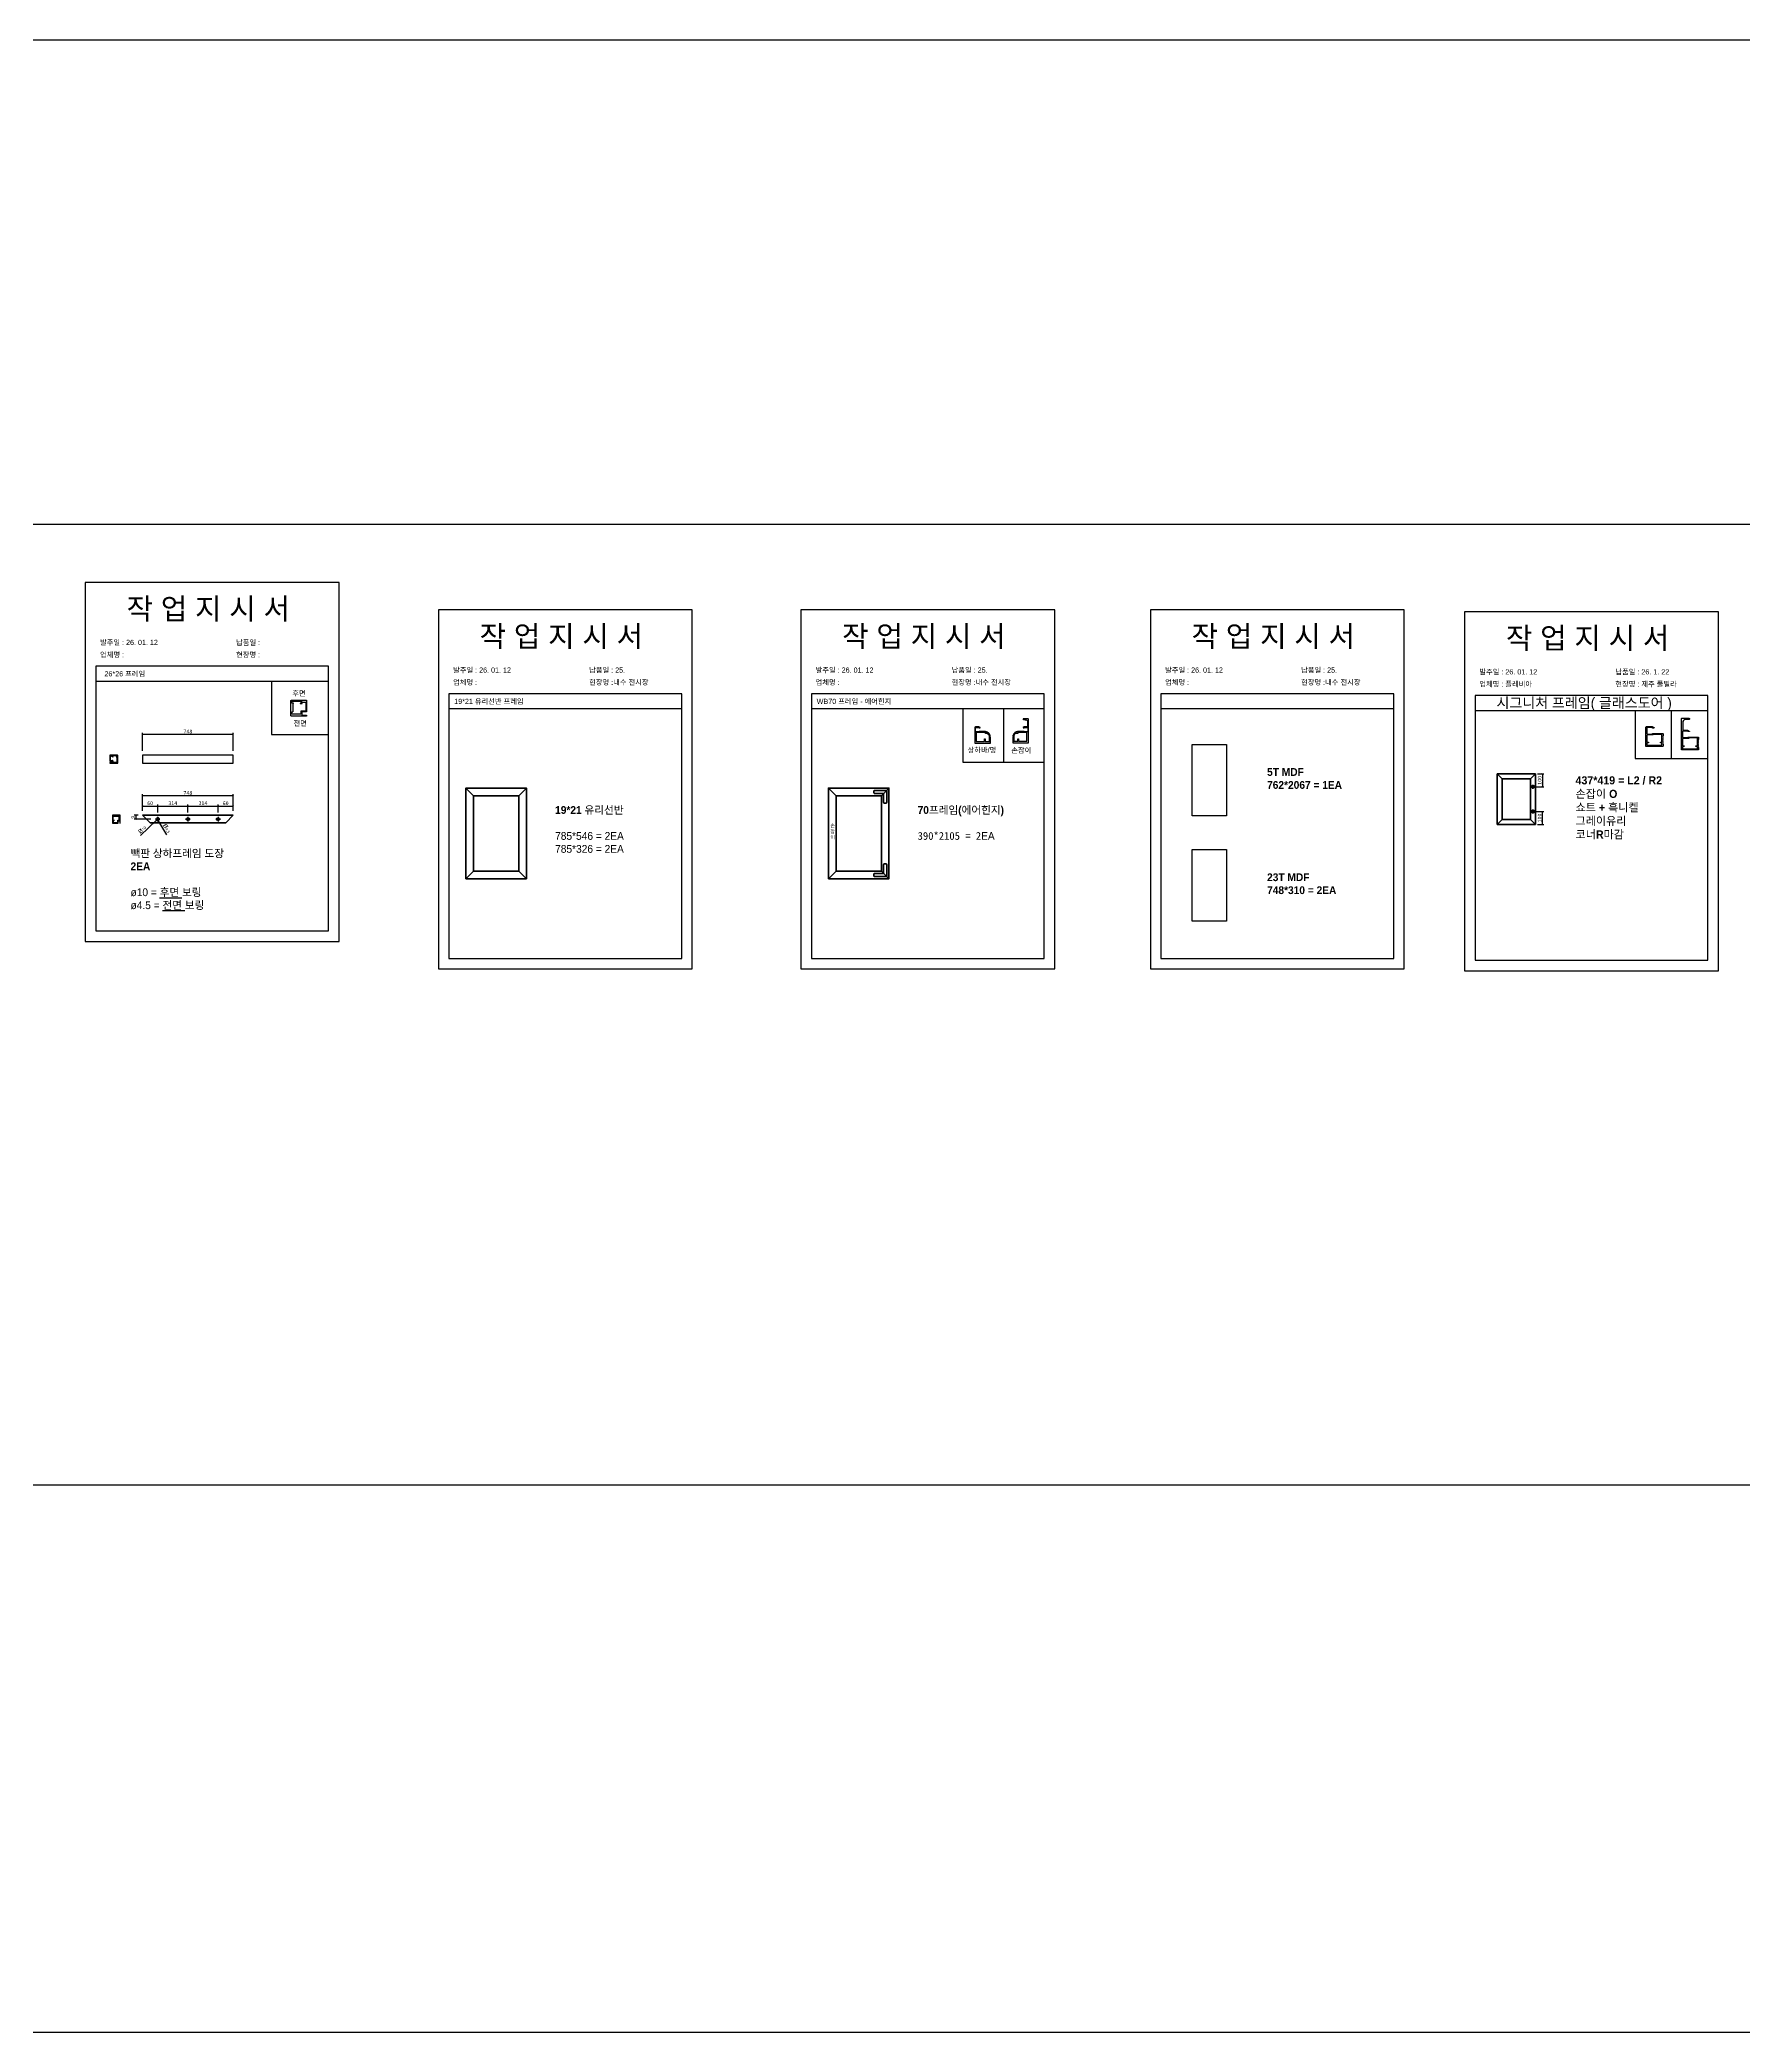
# Model space of a CAD drawing. Header units: millimetres. Extents: x -44117 to 256353, y -2095463 to 65325.
# Drawn here: x 127695 to 138966, y -627628 to -614443 of the extents above; entities that cross this region are included whole.
import ezdxf

# ---------------------------------------------------------------- set-up
doc = ezdxf.new("R2010")
doc.units = ezdxf.units.MM
doc.header["$LTSCALE"] = 10
doc.layers.add('Layer1', color=7, linetype='Continuous', lineweight=70)
doc.dimstyles.new('ISO-25', dxfattribs={"dimtxt": 2.5, "dimasz": 2.5, "dimexe": 1, "dimexo": 1, "dimtad": 1, "dimtxsty": 'Standard', "dimblk": 'ARCHTICK', "dimcen": 2.5, "dimadec": 0, "dimazin": 0, "dimtfac": 1, "dimtmove": 0, "dimatfit": 3, "dimfxl": 0, "dimarcsym": 0})

# ---------------------------------------------------------------- blocks, each defined once
blk = doc.blocks.new('_ArchTick')
at = {"color": 0, "linetype": 'ByBlock', "const_width": 0.15}
blk.add_lwpolyline([(-0.5, -0.5), (0.5, 0.5)], dxfattribs=at)
blk = doc.blocks.new('*D4413')
at = {"color": 0, "lineweight": -2}
for p, q in [((137606, -619301), (137648, -619301)), ((137638, -619301), (137638, -619386)), ((137590, -619386), (137648, -619386))]:
    blk.add_line(p, q, dxfattribs=at)
at = {"layer": 'Defpoints', "color": 0}
for p in [(137591, -619301), (137575, -619386), (137638, -619386)]:
    blk.add_point(p, dxfattribs=at)
at = {"color": 0, "lineweight": -2, "xscale": 10, "yscale": 10, "zscale": 10}
for p, rotation in [((137638, -619301), 90), ((137638, -619386), 270)]:
    blk.add_blockref('_ArchTick', p, dxfattribs=dict(at, rotation=rotation))
at = {"color": 0, "insert": (137619, -619344), "char_height": 25, "attachment_point": 5, "rotation": 90}
blk.add_mtext('100', dxfattribs=at)
blk = doc.blocks.new('*D4414')
at = {"color": 0, "lineweight": -2}
for p, q in [((137590, -619551), (137648, -619551)), ((137638, -619635), (137638, -619551)), ((137606, -619635), (137648, -619635))]:
    blk.add_line(p, q, dxfattribs=at)
at = {"layer": 'Defpoints', "color": 0}
for p in [(137575, -619551), (137638, -619551), (137591, -619635)]:
    blk.add_point(p, dxfattribs=at)
at = {"color": 0, "lineweight": -2, "xscale": 10, "yscale": 10, "zscale": 10}
for p, rotation in [((137638, -619551), 90), ((137638, -619635), 270)]:
    blk.add_blockref('_ArchTick', p, dxfattribs=dict(at, rotation=rotation))
at = {"color": 0, "insert": (137619, -619593), "char_height": 25, "attachment_point": 5, "rotation": 90}
blk.add_mtext('100', dxfattribs=at)
blk = doc.blocks.new('*D4425')
at = {"color": 0, "lineweight": -2}
for p, q in [((128375, -619545), (128375, -619504)), ((128375, -619514), (128475, -619514)), ((128475, -619556), (128475, -619504))]:
    blk.add_line(p, q, dxfattribs=at)
at = {"layer": 'Defpoints', "color": 0}
for p in [(128475, -619514), (128375, -619575), (128475, -619586)]:
    blk.add_point(p, dxfattribs=at)
at = {"color": 0, "lineweight": -2, "xscale": 10, "yscale": 10, "zscale": 10, "rotation": 180}
blk.add_blockref('_ArchTick', (128375, -619514), dxfattribs=at)
at = {"color": 0, "lineweight": -2, "xscale": 10, "yscale": 10, "zscale": 10}
blk.add_blockref('_ArchTick', (128475, -619514), dxfattribs=at)
at = {"color": 0, "insert": (128425, -619495), "char_height": 25, "attachment_point": 5}
blk.add_mtext('60', dxfattribs=at)
blk = doc.blocks.new('*D4426')
at = {"color": 0, "lineweight": -2}
for p, q in [((128375, -619545), (128375, -619435)), ((128375, -619445), (128975, -619445)), ((128975, -619545), (128975, -619435))]:
    blk.add_line(p, q, dxfattribs=at)
at = {"layer": 'Defpoints', "color": 0}
for p in [(128975, -619445), (128375, -619575), (128975, -619575)]:
    blk.add_point(p, dxfattribs=at)
at = {"color": 0, "lineweight": -2, "xscale": 10, "yscale": 10, "zscale": 10, "rotation": 180}
blk.add_blockref('_ArchTick', (128375, -619445), dxfattribs=at)
at = {"color": 0, "lineweight": -2, "xscale": 10, "yscale": 10, "zscale": 10}
blk.add_blockref('_ArchTick', (128975, -619445), dxfattribs=at)
at = {"color": 0, "insert": (128675, -619427), "char_height": 25, "attachment_point": 5}
blk.add_mtext('748', dxfattribs=at)
blk = doc.blocks.new('*D4427')
at = {"color": 0, "lineweight": -2}
for p, q in [((128362, -619708), (128468, -619608)), ((128482, -619594), (128468, -619608)), ((128482, -619594), (128482, -619594))]:
    blk.add_line(p, q, dxfattribs=at)
at = {"layer": 'Defpoints', "color": 0}
for p in [(128468, -619608), (128482, -619594)]:
    blk.add_point(p, dxfattribs=at)
at = {"color": 0, "lineweight": -2, "xscale": 10, "yscale": 10, "zscale": 10}
for p, rotation in [((128468, -619608), 43.48065296221931), ((128482, -619594), 223.4806529622193)]:
    blk.add_blockref('_ArchTick', p, dxfattribs=dict(at, rotation=rotation))
at = {"color": 0, "insert": (128369, -619666), "char_height": 25, "attachment_point": 5, "rotation": 43.4807}
blk.add_mtext('{\\fGulim|b0|i0|c129|p50;\\H1.4583x;ø\\fMalgun Gothic|b0|i0|c129|p50;\\H0.51429x;10}', dxfattribs=at)
blk = doc.blocks.new('*D4428')
at = {"color": 0, "lineweight": -2}
for p, q in [((128472, -619596), (128472, -619596)), ((128472, -619596), (128477, -619605)), ((128535, -619704), (128477, -619605))]:
    blk.add_line(p, q, dxfattribs=at)
at = {"layer": 'Defpoints', "color": 0}
for p in [(128472, -619596), (128477, -619605)]:
    blk.add_point(p, dxfattribs=at)
at = {"color": 0, "lineweight": -2, "xscale": 10, "yscale": 10, "zscale": 10}
for p, rotation in [((128472, -619596), 300.3861059708084), ((128477, -619605), 120.3861059708084)]:
    blk.add_blockref('_ArchTick', p, dxfattribs=dict(at, rotation=rotation))
at = {"color": 0, "insert": (128539, -619659), "char_height": 25, "attachment_point": 5, "rotation": 300.3861}
blk.add_mtext('{\\fGulim|b0|i0|c129|p50;\\H1.4583x;ø\\fMalgun Gothic|b0|i0|c129|p50;\\H0.51429x;4.5}', dxfattribs=at)
blk = doc.blocks.new('*D4432')
at = {"color": 0, "lineweight": -2}
for p, q in [((128475, -619556), (128475, -619504)), ((128475, -619514), (128675, -619514)), ((128675, -619556), (128675, -619504))]:
    blk.add_line(p, q, dxfattribs=at)
at = {"layer": 'Defpoints', "color": 0}
for p in [(128675, -619514), (128475, -619586), (128675, -619586)]:
    blk.add_point(p, dxfattribs=at)
at = {"color": 0, "lineweight": -2, "xscale": 10, "yscale": 10, "zscale": 10, "rotation": 180}
blk.add_blockref('_ArchTick', (128475, -619514), dxfattribs=at)
at = {"color": 0, "lineweight": -2, "xscale": 10, "yscale": 10, "zscale": 10}
blk.add_blockref('_ArchTick', (128675, -619514), dxfattribs=at)
at = {"color": 0, "insert": (128575, -619495), "char_height": 25, "attachment_point": 5}
blk.add_mtext('314', dxfattribs=at)
blk = doc.blocks.new('*D4433')
at = {"color": 0, "lineweight": -2}
for p, q in [((128675, -619556), (128675, -619504)), ((128675, -619514), (128875, -619514)), ((128875, -619556), (128875, -619504))]:
    blk.add_line(p, q, dxfattribs=at)
at = {"layer": 'Defpoints', "color": 0}
for p in [(128875, -619514), (128675, -619586), (128875, -619586)]:
    blk.add_point(p, dxfattribs=at)
at = {"color": 0, "lineweight": -2, "xscale": 10, "yscale": 10, "zscale": 10, "rotation": 180}
blk.add_blockref('_ArchTick', (128675, -619514), dxfattribs=at)
at = {"color": 0, "lineweight": -2, "xscale": 10, "yscale": 10, "zscale": 10}
blk.add_blockref('_ArchTick', (128875, -619514), dxfattribs=at)
at = {"color": 0, "insert": (128775, -619495), "char_height": 25, "attachment_point": 5}
blk.add_mtext('314', dxfattribs=at)
blk = doc.blocks.new('*D4434')
at = {"color": 0, "lineweight": -2}
for p, q in [((128875, -619556), (128875, -619504)), ((128875, -619514), (128975, -619514)), ((128975, -619545), (128975, -619504))]:
    blk.add_line(p, q, dxfattribs=at)
at = {"layer": 'Defpoints', "color": 0}
for p in [(128975, -619514), (128875, -619586), (128975, -619575)]:
    blk.add_point(p, dxfattribs=at)
at = {"color": 0, "lineweight": -2, "xscale": 10, "yscale": 10, "zscale": 10, "rotation": 180}
blk.add_blockref('_ArchTick', (128875, -619514), dxfattribs=at)
at = {"color": 0, "lineweight": -2, "xscale": 10, "yscale": 10, "zscale": 10}
blk.add_blockref('_ArchTick', (128975, -619514), dxfattribs=at)
at = {"color": 0, "insert": (128925, -619495), "char_height": 25, "attachment_point": 5}
blk.add_mtext('60', dxfattribs=at)
blk = doc.blocks.new('*D4440')
at = {"color": 0, "lineweight": -2}
for p, q in [((128345, -619575), (128320, -619575)), ((128430, -619601), (128320, -619601)), ((128330, -619575), (128330, -619601))]:
    blk.add_line(p, q, dxfattribs=at)
at = {"layer": 'Defpoints', "color": 0}
for p in [(128330, -619601), (128375, -619575), (128460, -619601)]:
    blk.add_point(p, dxfattribs=at)
at = {"color": 0, "lineweight": -2, "xscale": 10, "yscale": 10, "zscale": 10}
for p, rotation in [((128330, -619575), 90), ((128330, -619601), 270)]:
    blk.add_blockref('_ArchTick', p, dxfattribs=dict(at, rotation=rotation))
at = {"color": 0, "insert": (128312, -619588), "char_height": 25, "attachment_point": 5, "rotation": 90}
blk.add_mtext('9', dxfattribs=at)
blk = doc.blocks.new('*D4441')
at = {"color": 0, "lineweight": -2}
for p, q in [((128375, -619148), (128375, -619029)), ((128975, -619148), (128975, -619029)), ((128375, -619039), (128975, -619039))]:
    blk.add_line(p, q, dxfattribs=at)
at = {"layer": 'Defpoints', "color": 0}
for p in [(128975, -619039), (128375, -619178), (128975, -619178)]:
    blk.add_point(p, dxfattribs=at)
at = {"color": 0, "lineweight": -2, "xscale": 10, "yscale": 10, "zscale": 10, "rotation": 180}
blk.add_blockref('_ArchTick', (128375, -619039), dxfattribs=at)
at = {"color": 0, "lineweight": -2, "xscale": 10, "yscale": 10, "zscale": 10}
blk.add_blockref('_ArchTick', (128975, -619039), dxfattribs=at)
at = {"color": 0, "insert": (128675, -619021), "char_height": 25, "attachment_point": 5}
blk.add_mtext('748', dxfattribs=at)

msp = doc.modelspace()

# ---------------------------------------------------------------- linework, layer by layer
at = {"color": 1}
for p, q in [((104015.69829, -614443.14725), (196284.84516, -614443.14725)), ((104015.69829, -614443.14725), (196284.84516, -614443.14725)), ((104015.69829, -617649.41089), (196284.84516, -617649.41089)), ((104015.69829, -617649.41089), (196284.84516, -617649.41089)), ((104015.69829, -624005.40609), (196284.84516, -624005.40609)), ((104015.69829, -624005.40609), (196284.84516, -624005.40609)), ((104015.69829, -627628.21161), (196284.84516, -627628.21161)), ((104015.69829, -627628.21161), (196284.84516, -627628.21161))]:
    msp.add_line(p, q, dxfattribs=at)
for p, q in [((129606.21332, -618588.97411), (128066.21332, -618588.97411)), ((129606.21332, -618688.97411), (128066.21332, -618688.97411)), ((131942.41043, -618771.13504), (130402.41043, -618771.13504)), ((134341.00979, -618771.13504), (132801.00979, -618771.13504)), ((136653.31595, -618771.13504), (135113.31595, -618771.13504)), ((129362.65773, -618832.05748), (129362.65773, -618820.05748)), ((129362.65773, -618820.05748), (129426.65773, -618820.05748)), ((129373.45773, -618832.05748), (129362.65773, -618832.05748)), ((129362.65773, -618906.05748), (129362.65773, -618890.05748)), ((129362.65773, -618890.05748), (129368.65773, -618890.05748)), ((129422.65773, -618906.05748), (129362.65773, -618906.05748)), ((129368.65773, -618836.05748), (129373.45773, -618836.05748)), ((129368.65773, -618836.05748), (129368.65773, -618890.05748)), ((129374.65773, -618834.85748), (129374.65773, -618833.25748)), ((129418.65773, -618833.25748), (129418.65773, -618834.85748)), ((129426.65773, -618832.05748), (129419.85773, -618832.05748)), ((129419.85773, -618836.05748), (129429.45773, -618836.05748)), ((129422.65773, -618886.45748), (129422.65773, -618891.25748)), ((129422.65773, -618891.25748), (129422.65773, -618906.05748)), ((129422.65773, -618891.25748), (129422.65773, -618891.25748)), ((129428.65773, -618885.25748), (129423.85773, -618885.25748)), ((129426.65773, -618820.05748), (129426.65773, -618832.05748)), ((129454.65773, -618885.25748), (129428.65773, -618885.25748)), ((129430.65773, -618834.85748), (129430.65773, -618826.05748)), ((129430.65773, -618826.05748), (129454.65773, -618826.05748)), ((129454.65773, -618826.05748), (129454.65773, -618885.25748)), ((131942.41043, -618871.13504), (130402.41043, -618871.13504)), ((134341.00979, -618871.13504), (132801.00979, -618871.13504)), ((134071.73001, -618871.13504), (134071.73001, -619224.15361)), ((136653.31595, -618871.13504), (135113.31595, -618871.13504)), ((138732.85006, -618782.77375), (137192.85006, -618782.77375)), ((138732.85006, -618882.77375), (137192.85006, -618882.77375)), ((138491.51457, -619198.10131), (138491.51457, -618882.77375)), ((128173.4505, -619183.72748), (128161.4505, -619183.72748)), ((128161.4505, -619183.72748), (128161.4505, -619213.32748)), ((128161.4505, -619213.32748), (128174.4505, -619213.32748)), ((128173.4505, -619188.12748), (128173.4505, -619183.72748)), ((128178.8505, -619188.72748), (128174.0505, -619188.72748)), ((128174.4505, -619213.32748), (128176.8505, -619213.32748)), ((128207.4505, -619180.72748), (128175.4505, -619180.72748)), ((128175.4505, -619180.72748), (128175.4505, -619186.72748)), ((128175.4505, -619186.72748), (128178.8505, -619186.72748)), ((128177.4505, -619213.92748), (128177.4505, -619216.32748)), ((128177.4505, -619216.32748), (128177.4505, -619223.72748)), ((128177.4505, -619216.32748), (128177.4505, -619216.32748)), ((128177.4505, -619223.72748), (128207.4505, -619223.72748)), ((128179.4505, -619187.32748), (128179.4505, -619188.12748)), ((128201.4505, -619188.12748), (128201.4505, -619187.32748)), ((128202.0505, -619186.72748), (128207.4505, -619186.72748)), ((128204.4505, -619188.72748), (128202.0505, -619188.72748)), ((128204.4505, -619188.72748), (128204.4505, -619215.72748)), ((128207.4505, -619215.72748), (128204.4505, -619215.72748)), ((128207.4505, -619186.72748), (128207.4505, -619180.72748)), ((128207.4505, -619223.72748), (128207.4505, -619215.72748)), ((128974.94891, -619177.72748), (128374.94891, -619177.72748)), ((128374.94891, -619177.72748), (128374.94891, -619229.72748)), ((128374.94891, -619229.72748), (128974.94891, -619229.72748)), ((128974.94891, -619229.72748), (128974.94891, -619177.72748)), ((128184.0534, -619577.6459), (128178.0534, -619577.6459)), ((128178.0534, -619577.6459), (128178.0534, -619609.6459)), ((128178.0534, -619609.6459), (128184.0534, -619609.6459)), ((128185.4534, -619611.6459), (128181.0534, -619611.6459)), ((128181.0534, -619611.6459), (128181.0534, -619623.6459)), ((128181.0534, -619623.6459), (128210.6534, -619623.6459)), ((128184.0534, -619583.0459), (128184.0534, -619577.6459)), ((128184.0534, -619609.6459), (128184.0534, -619606.2459)), ((128185.4534, -619583.6459), (128184.6534, -619583.6459)), ((128184.6534, -619605.6459), (128185.4534, -619605.6459)), ((128186.0534, -619580.6459), (128186.0534, -619583.0459)), ((128186.0534, -619580.6459), (128213.0534, -619580.6459)), ((128186.0534, -619606.2459), (128186.0534, -619611.0459)), ((128210.6534, -619610.6459), (128210.6534, -619608.2459)), ((128210.6534, -619623.6459), (128210.6534, -619610.6459)), ((128211.2534, -619607.6459), (128213.6534, -619607.6459)), ((128221.0534, -619577.6459), (128213.0534, -619577.6459)), ((128213.0534, -619577.6459), (128213.0534, -619580.6459)), ((128213.6534, -619607.6459), (128221.0534, -619607.6459)), ((128213.6534, -619607.6459), (128213.6534, -619607.6459)), ((128221.0534, -619607.6459), (128221.0534, -619577.6459))]:
    msp.add_line(p, q)
at = {"lineweight": 30}
for p, q in [((128474.94891, -619585.6459), (128474.94891, -619615.6459)), ((128674.94891, -619585.6459), (128674.94891, -619615.6459)), ((128874.94891, -619585.6459), (128874.94891, -619615.6459))]:
    msp.add_line(p, q, dxfattribs=at)
for points in [[(127996.21332, -620409.80439), (129676.21332, -620409.80439), (129676.21332, -618033.80439), (127996.21332, -618033.80439)], [(130332.41043, -620591.96532), (132012.41043, -620591.96532), (132012.41043, -618215.96532), (130332.41043, -618215.96532)], [(132731.00979, -620591.96532), (134411.00979, -620591.96532), (134411.00979, -618215.96532), (132731.00979, -618215.96532)], [(135043.31595, -620591.96532), (136723.31595, -620591.96532), (136723.31595, -618215.96532), (135043.31595, -618215.96532)], [(137122.85006, -620603.60402), (138802.85006, -620603.60402), (138802.85006, -618227.60402), (137122.85006, -618227.60402)], [(129606.21332, -618688.97411), (129229.26456, -618688.97411), (129229.26456, -619040.58107), (129606.21332, -619040.58107)], [(134341.00979, -618871.13504), (133802.45023, -618871.13504), (133802.45023, -619224.15361), (134341.00979, -619224.15361)], [(138732.85006, -618882.77375), (138250.17909, -618882.77375), (138250.17909, -619198.10131), (138732.85006, -619198.10131)], [(135319.1733, -619105.80524), (135546.59034, -619105.80524), (135546.59034, -619578.83268), (135319.1733, -619578.83268)], [(135319.1733, -619802.23075), (135546.59034, -619802.23075), (135546.59034, -620275.2582), (135319.1733, -620275.2582)]]:
    msp.add_lwpolyline(points, close=True)
for points in [[(128066.21332, -618588.97411), (128066.21332, -620339.80439), (129606.21332, -620339.80439), (129606.21332, -618588.97411)], [(130402.41043, -618771.13504), (130402.41043, -620521.96532), (131942.41043, -620521.96532), (131942.41043, -618771.13504)], [(132801.00979, -618771.13504), (132801.00979, -620521.96532), (134341.00979, -620521.96532), (134341.00979, -618771.13504)], [(135113.31595, -618771.13504), (135113.31595, -620521.96532), (136653.31595, -620521.96532), (136653.31595, -618771.13504)], [(137192.85006, -618782.77375), (137192.85006, -620533.60402), (138732.85006, -620533.60402), (138732.85006, -618782.77375)]]:
    msp.add_lwpolyline(points)
for points in [[(129459.45773, -618912.05696, -0.4142135624), (129460.65773, -618913.25696), (129460.65773, -618916.85748, -0.4142135624), (129459.45773, -618918.05748), (129358.65773, -618918.05748, -0.4142135624), (129356.65773, -618916.05748), (129356.65773, -618816.05748, -0.4142135624), (129358.65773, -618814.05748), (129458.65773, -618814.05748, -0.4142135624), (129460.65773, -618816.05748), (129460.65773, -618889.25748, -0.4142135624), (129458.65773, -618891.25748), (129428.65773, -618891.25748), (129428.65773, -618912.05748), (129459.45773, -618912.05748)], [(128159.0505, -619226.72722, 0.4142135624), (128158.4505, -619227.32722), (128158.4505, -619229.12748, 0.4142135624), (128159.0505, -619229.72748), (128209.4505, -619229.72748, 0.4142135624), (128210.4505, -619228.72748), (128210.4505, -619178.72748, 0.4142135624), (128209.4505, -619177.72748), (128159.4505, -619177.72748, 0.4142135624), (128158.4505, -619178.72748), (128158.4505, -619215.32748, 0.4142135624), (128159.4505, -619216.32748), (128174.4505, -619216.32748), (128174.4505, -619226.72748), (128159.0505, -619226.72748)], [(128224.05314, -619626.0459, 0.4142135624), (128224.65314, -619626.6459), (128226.4534, -619626.6459, 0.4142135624), (128227.0534, -619626.0459), (128227.0534, -619575.6459, 0.4142135624), (128226.0534, -619574.6459), (128176.0534, -619574.6459, 0.4142135624), (128175.0534, -619575.6459), (128175.0534, -619625.6459, 0.4142135624), (128176.0534, -619626.6459), (128212.6534, -619626.6459, 0.4142135624), (128213.6534, -619625.6459), (128213.6534, -619610.6459), (128224.0534, -619610.6459), (128224.0534, -619626.0459)]]:
    msp.add_lwpolyline(points, format="xyb")
for points in [[(133883.37074, -619097.70034), (133983.36061, -619097.70034, 0.4142135624), (133985.36061, -619095.70034), (133985.36061, -619058.90684, 0.4142135624), (133984.16061, -619057.70684), (133984.14038, -619057.70684, -0.4043730092), (133982.94106, -619056.54729, 0.022416536), (133982.69917, -619053.47382, -0.4043730092), (133983.70233, -619052.14094, 0.424123069), (133984.69284, -619050.72814, 0.022416536), (133983.92292, -619047.52121, 0.424123069), (133982.39898, -619046.71208, -0.4043730092), (133980.90004, -619045.9799, 0.022416536), (133979.72024, -619043.13161, -0.4043730092), (133980.26242, -619041.55396, 0.424123069), (133980.76786, -619039.90423, 0.022416536), (133979.04463, -619037.09218, 0.424123069), (133977.34525, -619036.79357, -0.4043730092), (133975.69341, -619036.56042, 0.022416536), (133973.69118, -619034.21611, -0.4043730092), (133973.7193, -619032.54814, 0.4241230691), (133973.69022, -619030.82297, 0.022416536), (133971.18236, -619028.68105, 0.424123069), (133969.47387, -619028.9222, -0.4043730092), (133967.83083, -619029.2109, 0.022416536), (133965.20217, -619027.60006, -0.4043730092), (133964.71349, -619026.00503, 0.424123069), (133964.15272, -619024.37328, 0.022416536), (133961.10571, -619023.11117, 0.4241230691), (133959.55536, -619023.86847, -0.4043730092), (133958.08195, -619024.65076, 0.022416536), (133955.08417, -619023.93106, -0.4043730092), (133954.12651, -619022.56511, 0.424123069), (133953.08895, -619021.18651, 0.0308511276), (133948.56061, -619020.90684), (133911.37074, -619020.90684, 0.4142135624), (133910.17074, -619022.10684), (133910.17074, -619022.50684, -0.4142135624), (133909.37074, -619023.30684), (133887.37074, -619023.30684, -0.4142135624), (133886.17074, -619022.10684), (133886.17074, -618995.70684, -0.4142135624), (133887.37074, -618994.50684), (133909.37074, -618994.50684, -0.4142135624), (133910.17074, -618995.30684), (133910.17074, -618995.70684, 0.4142135624), (133911.37074, -618996.90684), (133916.17074, -618996.90684, 0.855700792), (133916.53728, -618994.56419), (133909.17312, -618990.50684), (133885.37074, -618990.50684, 0.4142135624), (133881.37074, -618994.50684), (133881.37074, -619095.70034, 0.4142135623), (133883.37074, -619097.70034)], [(133952.17074, -619034.50684), (133952.17074, -619027.30684), (133891.37074, -619027.30684), (133891.37074, -619085.70684), (133946.17074, -619085.70684), (133946.17074, -619070.50684, -0.4142135624), (133946.97074, -619069.70684), (133950.57074, -619069.70684, -0.4142135624), (133951.37074, -619070.50684), (133951.37074, -619085.70684), (133978.96061, -619085.70684), (133978.96061, -619057.70684, 0.2205202393), (133968.20546, -619034.50684), (133952.17074, -619034.50684)]]:
    msp.add_lwpolyline(points, format="xyb", close=True)
at = {"color": 7}
for points in [[(134209.62292, -618941.95679, 0.2301863539), (134211.72151, -618941.95679, -0.2466321039), (134213.58131, -618941.93494, 0.118515719), (134214.67222, -618942.1972), (134216.70005, -618942.1972, -0.4173893777), (134230.77081, -618956.11639), (134230.77081, -618989.4037), (134208.96843, -618989.4037), (134201.60426, -618993.46105, 0.855700792), (134201.97081, -618995.8037), (134206.77081, -618995.8037, 0.4142135624), (134207.97081, -618994.6037), (134207.97081, -618994.2037, -0.4142135624), (134208.77081, -618993.4037), (134230.77081, -618993.4037, -0.4142135624), (134231.97081, -618994.6037), (134231.97081, -619021.0037, -0.4142135624), (134230.77081, -619022.2037), (134208.77081, -619022.2037, -0.4142135624), (134207.97081, -619021.4037), (134207.97081, -619021.0037, 0.4142135624), (134206.77081, -619019.8037), (134169.58094, -619019.8037, 0.0308511276), (134165.0526, -619020.08338, 0.4241230691), (134164.01504, -619021.46198, -0.4043730092), (134163.05738, -619022.82792, 0.022416536), (134160.05959, -619023.54763, -0.4043730092), (134158.58619, -619022.76533, 0.424123069), (134157.03584, -619022.00803, 0.022416536), (134153.98883, -619023.27014, 0.4241230691), (134153.42806, -619024.90189, -0.4043730092), (134152.93937, -619026.49692, 0.022416536), (134150.31071, -619028.10776, -0.4043730092), (134148.66767, -619027.81906, 0.424123069), (134146.95919, -619027.57791, 0.022416536), (134144.45133, -619029.71983, 0.4241230691), (134144.42224, -619031.445, -0.4043730092), (134144.45036, -619033.11298, 0.022416536), (134142.44814, -619035.45728, -0.4043730092), (134140.7963, -619035.69044, 0.424123069), (134139.09691, -619035.98904, 0.022416536), (134137.37368, -619038.8011, 0.4241230691), (134137.87913, -619040.45082, -0.4043730092), (134138.42131, -619042.02847, 0.022416536), (134137.24151, -619044.87676, -0.4043730092), (134135.74257, -619045.60895, 0.4241230691), (134134.21863, -619046.41808, 0.022416536), (134133.44871, -619049.62501, 0.424123069), (134134.43922, -619051.0378, -0.4043730092), (134135.44237, -619052.37069, 0.022416536), (134135.20049, -619055.44415, -0.4043730092), (134134.00117, -619056.6037), (134133.98094, -619056.6037, 0.4142135624), (134132.78094, -619057.8037), (134132.78094, -619094.5972, 0.4142135624), (134134.78094, -619096.5972), (134234.77081, -619096.5972, 0.4142135624), (134236.77081, -619094.5972), (134236.77081, -618939.3972, 0.4142135624), (134234.77081, -618937.3972), (134202.77081, -618937.3972, 0.4142135624), (134200.77081, -618939.3972), (134200.77081, -618940.1972, 0.4142135624), (134202.77081, -618942.1972, 0.1244779229), (134203.72151, -618941.95679, -0.2466321039), (134205.58131, -618941.93494, 0.2404082058), (134207.76312, -618941.93494, -0.2466321039), (134209.62292, -618941.95679)], [(134165.97081, -619026.2037), (134165.97081, -619033.4037), (134149.93609, -619033.4037, 0.2205202393), (134139.18094, -619056.6037), (134139.18094, -619084.6037), (134166.77081, -619084.6037), (134166.77081, -619069.4037, -0.4142135624), (134167.57081, -619068.6037), (134171.17081, -619068.6037, -0.4142135624), (134171.97081, -619069.4037), (134171.97081, -619084.6037), (134226.77081, -619084.6037), (134226.77081, -619026.2037), (134165.97081, -619026.2037)], [(134165.97081, -619026.2037), (134165.97081, -619033.4037), (134149.93609, -619033.4037, 0.2205202393), (134139.18094, -619056.6037), (134139.18094, -619084.6037), (134166.77081, -619084.6037), (134166.77081, -619069.4037, -0.4142135624), (134167.57081, -619068.6037), (134171.17081, -619068.6037, -0.4142135624), (134171.97081, -619069.4037), (134171.97081, -619084.6037), (134226.77081, -619084.6037), (134226.77081, -619026.2037), (134165.97081, -619026.2037)]]:
    msp.add_lwpolyline(points, format="xyb", close=True, dxfattribs=at)
at = {"color": 7, "elevation": 0}
for points in [[(138436.19254, -619036.59276), (138436.19254, -619049.49276), (138434.39254, -619051.29276), (138436.19254, -619053.09276), (138434.39254, -619054.89276), (138436.19254, -619056.69276), (138434.39254, -619058.49276), (138436.19254, -619060.29276), (138434.39254, -619062.09276), (138436.19254, -619063.89276), (138434.39254, -619065.69276), (138436.19254, -619067.49276), (138434.39254, -619069.29276), (138436.19254, -619071.09276), (138434.39254, -619072.89276), (138436.19254, -619074.69276), (138434.39254, -619076.49276), (138436.19254, -619078.29276), (138434.39254, -619080.09276), (138436.19254, -619081.89276), (138434.39254, -619083.69276), (138436.19254, -619085.49276), (138434.39254, -619087.29276), (138436.19254, -619089.09276), (138434.39254, -619090.89276), (138436.19254, -619092.69276), (138434.39254, -619094.49276), (138436.19254, -619096.29276), (138434.39254, -619098.09276), (138436.19254, -619099.89276), (138434.39254, -619101.69276), (138436.19254, -619103.49276), (138436.19254, -619116.39276, -0.4142135624), (138433.19254, -619119.39276), (138433.19254, -619119.39276), (138323.99254, -619119.39276, -0.4142135624), (138322.19254, -619117.59276), (138322.19254, -618993.99276, -0.4142135624), (138328.19254, -618987.99276), (138363.89611, -618987.99276), (138374.94236, -618994.07878, -0.855700792), (138374.39254, -618997.59276), (138367.19254, -618997.59276, -0.4142135624), (138365.39254, -618995.79276), (138365.39254, -618995.19276, 0.4142135624), (138364.19254, -618993.99276), (138331.19254, -618993.99276, 0.4142135624), (138329.39254, -618995.79276), (138329.39254, -619035.39276, 0.4142135624), (138331.19254, -619037.19276), (138364.19254, -619037.19276, 0.4142135624), (138365.39254, -619035.99276), (138365.39254, -619035.39276, -0.4142135624), (138367.19254, -619033.59276), (138433.19254, -619033.59276, -0.4142135623), (138436.19254, -619036.59276)], [(138597.48835, -618940.18375, -0.2301863539), (138594.34046, -618940.18375, 0.2466321039), (138591.55076, -618940.15096, -0.118515719), (138589.9144, -618940.54436), (138586.64651, -618940.54436, 0.4142135624), (138565.76651, -618961.42436), (138565.76651, -619011.34436), (138598.47008, -619011.34436), (138609.51633, -619017.43038, -0.855700792), (138608.96651, -619020.94436), (138601.76651, -619020.94436, -0.4142135624), (138599.96651, -619019.14436), (138599.96651, -619018.54436, 0.4142135624), (138598.76651, -619017.34436), (138565.76651, -619017.34436, 0.4142135624), (138563.96651, -619019.14436), (138563.96651, -619058.74436, 0.4142135624), (138565.76651, -619060.54436), (138598.76651, -619060.54436, 0.4142135624), (138599.96651, -619059.34436), (138599.96651, -619058.74436, -0.4142135624), (138601.76651, -619056.94436), (138667.76651, -619056.94436, -0.4142135623), (138670.76651, -619059.94436), (138670.76651, -619072.84436), (138668.96651, -619074.64436), (138670.76651, -619076.44436), (138668.96651, -619078.24436), (138670.76651, -619080.04436), (138668.96651, -619081.84436), (138670.76651, -619083.64436), (138668.96651, -619085.44436), (138670.76651, -619087.24436), (138668.96651, -619089.04436), (138670.76651, -619090.84436), (138668.96651, -619092.64436), (138670.76651, -619094.44436), (138668.96651, -619096.24436), (138670.76651, -619098.04436), (138668.96651, -619099.84436), (138670.76651, -619101.64436), (138668.96651, -619103.44436), (138670.76651, -619105.24436), (138668.96651, -619107.04436), (138670.76651, -619108.84436), (138668.96651, -619110.64436), (138670.76651, -619112.44436), (138668.96651, -619114.24436), (138670.76651, -619116.04436), (138668.96651, -619117.84436), (138670.76651, -619119.64436), (138668.96651, -619121.44436), (138670.76651, -619123.24436), (138668.96651, -619125.04436), (138670.76651, -619126.84436), (138670.76651, -619139.74436, -0.4142135624), (138667.76651, -619142.74436), (138667.76651, -619142.74436), (138558.56651, -619142.74436, -0.4142135624), (138556.76651, -619140.94436), (138556.76651, -618936.34436, -0.4142135624), (138559.76651, -618933.34436), (138607.76651, -618933.34436, -0.4142135624), (138610.76651, -618936.34436), (138610.76651, -618937.54436, -0.4142135624), (138607.76651, -618940.54436, -0.1244779229), (138606.34046, -618940.18375, 0.2466321039), (138603.55076, -618940.15096, -0.2404082058), (138600.27804, -618940.15096, 0.2466321039), (138597.48835, -618940.18375), (138597.48835, -618940.18375, -0.2466321039), (138600.27804, -618940.15096)]]:
    msp.add_lwpolyline(points, format="xyb", dxfattribs=at)
at = {"color": 7}
for points in [[(138329.39254, -619044.99276), (138329.39254, -619091.19276), (138338.39254, -619091.19276, -0.4142135624), (138340.19254, -619092.99276), (138340.19254, -619094.19276, -0.4142135624), (138338.39254, -619095.99276), (138329.39254, -619095.99276), (138329.39254, -619109.19276, 0.4142135624), (138331.19254, -619110.99276), (138426.89254, -619110.99276, 0.4142135624), (138428.69254, -619109.19276), (138428.69254, -619097.79276, 0.4142135624), (138426.89254, -619095.99276), (138419.69254, -619095.99276, -0.4142135624), (138417.89254, -619094.19276), (138417.89254, -619092.99276, -0.4142135624), (138419.69254, -619091.19276), (138426.89254, -619091.19276, 0.4142135624), (138428.69254, -619089.39276), (138428.69254, -619041.39276, 0.4142135624), (138426.89254, -619039.59276), (138372.59254, -619039.59276, 0.4142135624), (138371.39254, -619040.79276), (138371.39254, -619041.39276, -0.414213547), (138369.59254, -619043.19276), (138331.19483, -619043.19276, 0.4145851533), (138329.39254, -619044.99276)], [(138563.96651, -619068.34436), (138563.96651, -619114.54436), (138572.96651, -619114.54436, -0.4142135624), (138574.76651, -619116.34436), (138574.76651, -619117.54436, -0.4142135624), (138572.96651, -619119.34436), (138563.96651, -619119.34436), (138563.96651, -619132.54436, 0.4142135624), (138565.76651, -619134.34436), (138661.46651, -619134.34436, 0.4142135624), (138663.26651, -619132.54436), (138663.26651, -619121.14436, 0.4142135624), (138661.46651, -619119.34436), (138654.26651, -619119.34436, -0.4142135624), (138652.46651, -619117.54436), (138652.46651, -619116.34436, -0.4142135624), (138654.26651, -619114.54436), (138661.46651, -619114.54436, 0.4142135624), (138663.26651, -619112.74436), (138663.26651, -619064.74436, 0.4142135624), (138661.46651, -619062.94436), (138607.16651, -619062.94436, 0.4142135624), (138605.96651, -619064.14436), (138605.96651, -619064.74436, -0.414213547), (138604.16651, -619066.54436), (138565.76879, -619066.54436, 0.4145851533), (138563.96651, -619068.34436)]]:
    msp.add_lwpolyline(points, format="xyb", dxfattribs=at)
at = {"lineweight": 30}
for points in [[(128489.94891, -619600.6459), (128459.94891, -619600.6459)], [(128689.94891, -619600.6459), (128659.94891, -619600.6459)], [(128889.94891, -619600.6459), (128859.94891, -619600.6459)]]:
    msp.add_lwpolyline(points, close=True, dxfattribs=at)
for centre, radius in [((128474.94891, -619600.6459), 10), ((128474.94891, -619600.6459), 5), ((128674.94891, -619600.6459), 10), ((128674.94891, -619600.6459), 5), ((128874.94891, -619600.6459), 10), ((128874.94891, -619600.6459), 5)]:
    msp.add_circle(centre, radius, dxfattribs=at)
for centre, radius, start, end in [((129373.45773, -618833.25748), 1.2, 360, 90), ((129373.45773, -618834.85748), 1.2, 270, 0), ((129419.85773, -618833.25748), 1.2, 90, 180), ((129419.85773, -618834.85748), 1.2, 180, 270), ((129423.85773, -618886.45748), 1.2, 90, 180), ((129429.45773, -618834.85748), 1.2, 270, 0), ((128174.0505, -619188.12748), 0.6, 180, 270), ((128176.8505, -619213.92748), 0.6, 0, 90), ((128178.8505, -619187.32748), 0.6, 0, 90), ((128178.8505, -619188.12748), 0.6, 270, 0), ((128202.0505, -619187.32748), 0.6, 90, 180), ((128202.0505, -619188.12748), 0.6, 180, 270), ((128184.6534, -619583.0459), 0.6, 180, 270), ((128184.6534, -619606.2459), 0.6, 90, 180), ((128185.4534, -619583.0459), 0.6, 270, 0), ((128185.4534, -619606.2459), 0.6, 0, 90), ((128185.4534, -619611.0459), 0.6, 270, 0), ((128211.2534, -619608.2459), 0.6, 90, 180)]:
    msp.add_arc(centre, radius, start, end)
at = {"layer": 'Layer1'}
for p, q in [((137370.20755, -619333.02013), (137338.65172, -619301.46429)), ((137559.54256, -619333.02013), (137591.0984, -619301.46429)), ((130565.11226, -619445.25284), (130515.11226, -619395.25284)), ((130865.11226, -619445.25284), (130915.11226, -619395.25284)), ((130915.11226, -619395.25284), (130865.11226, -619445.25284)), ((132963.71162, -619445.25284), (132913.71162, -619395.25284)), ((133263.71162, -619445.25284), (133313.71162, -619395.25284)), ((133313.71162, -619395.25284), (133263.71162, -619445.25284)), ((137574.98254, -619372.85887), (137574.98254, -619399.09195)), ((137574.98254, -619563.71366), (137574.98254, -619537.48058)), ((128424.94891, -619624.6459), (128374.94891, -619574.6459)), ((128924.94891, -619624.6459), (128974.94891, -619574.6459)), ((137338.65172, -619635.10823), (137370.20755, -619603.5524)), ((137591.0984, -619635.10823), (137559.54256, -619603.5524)), ((137559.54256, -619603.5524), (137591.0984, -619635.10823)), ((130565.11226, -619945.25284), (130515.11226, -619995.25284)), ((130915.11226, -619995.25284), (130865.11226, -619945.25284)), ((132963.71162, -619945.25284), (132913.71162, -619995.25284)), ((133313.71162, -619995.25284), (133263.71162, -619945.25284))]:
    msp.add_line(p, q, dxfattribs=at)
for points in [[(137338.65172, -619635.10823), (137591.0984, -619635.10823), (137591.0984, -619301.46429), (137338.65172, -619301.46429)], [(130515.11226, -619995.25284), (130915.11226, -619995.25284), (130915.11226, -619395.25284), (130515.11226, -619395.25284)], [(132913.71162, -619995.25284), (133313.71162, -619995.25284), (133313.71162, -619395.25284), (132913.71162, -619395.25284)], [(137370.20755, -619603.5524), (137559.54256, -619603.5524), (137559.54256, -619333.02013), (137370.20755, -619333.02013)], [(137588.09908, -619385.97541), (137561.866, -619385.97541)], [(130565.11226, -619945.25284), (130865.11226, -619945.25284), (130865.11226, -619445.25284), (130565.11226, -619445.25284)], [(132963.71162, -619945.25284), (133263.71162, -619945.25284), (133263.71162, -619445.25284), (132963.71162, -619445.25284)], [(137588.09908, -619550.59712), (137561.866, -619550.59712)]]:
    msp.add_lwpolyline(points, close=True, dxfattribs=at)
for points in [[(133293.71162, -619495.25284), (133283.71162, -619495.25284, -0.4142135624), (133278.71162, -619490.25284), (133278.71162, -619430.25284), (133218.71162, -619430.25284, -0.4142135624), (133213.71162, -619425.25284), (133213.71162, -619415.25284, -0.4142135624), (133218.71162, -619410.25284), (133298.71162, -619410.25284), (133298.71162, -619490.25284, -0.4142135624)], [(133293.71162, -619895.25284), (133283.71162, -619895.25284, 0.4142135624), (133278.71162, -619900.25284), (133278.71162, -619960.25284), (133218.71162, -619960.25284, 0.4142135624), (133213.71162, -619965.25284), (133213.71162, -619975.25284, 0.4142135624), (133218.71162, -619980.25284), (133298.71162, -619980.25284), (133298.71162, -619900.25284, 0.4142135624)]]:
    msp.add_lwpolyline(points, format="xyb", close=True, dxfattribs=at)
for points in [[(128974.94891, -619574.6459), (128374.94891, -619574.6459)], [(128924.94891, -619624.6459), (128424.94891, -619624.6459)]]:
    msp.add_lwpolyline(points, dxfattribs=at)
for centre in [(137574.98254, -619385.97541), (137574.98254, -619550.59712)]:
    msp.add_circle(centre, 8.74436, dxfattribs=at)

# ---------------------------------------------------------------- texts
at = {"attachment_point": 1}
for s, width, gutter_width, heights, insert, char_height in [('{\\fGulim|b0|i0|c129|p50;작 업 지 시 서}', 3307.3198183, 12.5, [-155.84554], (128269.01992, -618137.9669), 140), ('{\\fGulim|b0|i0|c129|p50;작 업 지 시 서}', 3307.3198183, 12.5, [-155.84554], (130605.21703, -618320.12783), 140), ('{\\fGulim|b0|i0|c129|p50;작 업 지 시 서}', 3307.3198183, 12.5, [-155.84554], (133003.8164, -618320.12783), 140), ('{\\fGulim|b0|i0|c129|p50;작 업 지 시 서}', 3307.3198183, 12.5, [-155.84554], (135316.12256, -618320.12783), 140), ('{\\fGulim|b0|i0|c129|p50;작 업 지 시 서}', 3307.3198183, 12.5, [-155.84554], (137395.65667, -618331.76654), 140), ('{\\fGulim|b0|i0|c129|p50;업체명 : }', 3307.3198183, 12.5, [-38.2735], (128093.81057, -618495.3435), 34.3), ('{\\fGulim|b0|i0|c129|p50;발주일 : 26. 01. 12}', 3307.3198183, 12.5, [-38.18216], (128093.81057, -618413.74067), 34.3), ('{\\fGulim|b0|i0|c129|p50;현장명 : }', 3307.3198183, 12.5, [-38.2735], (128993.78855, -618495.3435), 34.3), ('{\\fGulim|b0|i0|c129|p50;납품일 :}', 3307.3198183, 12.5, [-37.67976], (128993.78855, -618414.68732), 34.3), ('{\\fGulim|b0|i0|c129|p50;26*26 프레임}', 3307.3198183, 12.5, [-38.22783], (128122.77315, -618621.21207), 34.3), ('{\\fGulim|b0|i0|c129|p50;발주일 : 26. 01. 12}', 3307.3198183, 12.5, [-38.18216], (130430.00768, -618596.84825), 34.3), ('{\\fGulim|b0|i0|c129|p50;납품일 : 25. }', 3307.3198183, 12.5, [-37.67976], (131329.98566, -618596.84825), 34.3), ('{\\fGulim|b0|i0|c129|p50;발주일 : 26. 01. 12}', 3307.3198183, 12.5, [-38.18216], (132828.60704, -618596.84825), 34.3), ('{\\fGulim|b0|i0|c129|p50;납품일 : 25. }', 3307.3198183, 12.5, [-37.67976], (133728.58502, -618596.84825), 34.3), ('{\\fGulim|b0|i0|c129|p50;발주일 : 26. 01. 12}', 3307.3198183, 12.5, [-38.18216], (135140.9132, -618596.84825), 34.3), ('{\\fGulim|b0|i0|c129|p50;납품일 : 25. }', 3307.3198183, 12.5, [-37.67976], (136040.89119, -618596.84825), 34.3), ('{\\fGulim|b0|i0|c129|p50;발주일 : 26. 01. 12}', 3307.3198183, 12.5, [-38.18216], (137220.44731, -618608.48696), 34.3), ('{\\fGulim|b0|i0|c129|p50;납품일 : 26. 1. 22}', 3307.3198183, 12.5, [37.67976], (138120.42529, -618608.48696), 34.3), ('{\\fGulim|b0|i0|c129|p50;후면}', 3307.3198183, 12.5, [-38.18216], (129365.50981, -618750.68237), 34.3), ('{\\fGulim|b0|i0|c129|p50;업체명 : }', 3307.3198183, 12.5, [33.33016], (130430.00768, -618677.50443), 34.3), ('{\\fGulim|b0|i0|c129|p50;현장명 :내수 전시장}', 3307.3198183, 12.5, [47.18059], (131329.98566, -618677.50443), 34.3), ('{\\fGulim|b0|i0|c129|p50;업체명 : }', 3307.3198183, 12.5, [33.33016], (132828.60704, -618677.50443), 34.3), ('{\\fGulim|b0|i0|c129|p50;현장명 :내수 전시장}', 3307.3198183, 12.5, [47.18059], (133728.58502, -618677.50443), 34.3), ('{\\fGulim|b0|i0|c129|p50;업체명 : }', 3307.3198183, 12.5, [33.33016], (135140.9132, -618677.50443), 34.3), ('{\\fGulim|b0|i0|c129|p50;현장명 :내수 전시장}', 3307.3198183, 12.5, [47.18059], (136040.89119, -618677.50443), 34.3), ('{\\fGulim|b0|i0|c129|p50;업체명 : 플레비아}', 3307.3198183, 12.5, [36.11279], (137220.44731, -618689.14314), 34.3), ('{\\fGulim|b0|i0|c129|p50;현장명 : 제주 풀빌라}', 3307.3198183, 12.5, [38.2735], (138120.42529, -618689.14314), 34.3), ('{\\fGulim|b0|i0|c129|p50;19*21 유리선반 프레임}', 3307.3198183, 12.5, [47.32451], (130437.04988, -618804.17053), 34.3), ('{\\fGulim|b0|i0|c129|p50;WB70 프레임 - 에어힌지}', 3307.3198183, 12.5, [-38.22783], (132835.64924, -618804.17053), 34.3), ('{\\fGulim|b0|i0|c129|p50;시그니처 프레임( 글래스도어 )}', 6570.6870665, 24.83388, [71.74566], (137333.68104, -618796.86173), 68.1441707), ('{\\fGulim|b0|i0|c129|p50;전면}', 3307.3198183, 12.5, [-37.08602], (129373.70367, -618949.04207), 34.3), ('{\\fGulim|b0|i0|c129|p50;상하바/멍}', 3307.3198183, 12.5, [-41.60759], (133834.17757, -619125.69649), 34.3), ('{\\fGulim|b0|i0|c129|p50;손잡이}', 3307.3198183, 12.5, [-38.18216], (134123.25271, -619128.18325), 34.3), ('{\\fGulim|b1|i0|c129|p50;5T MDF\\P762*2067 = 1EA}', 3307.3198183, 12.5, [-138.90139], (135815.76486, -619262.80298), 51.45), ('{\\fGulim|b1|i0|c129|p50;437*419 = L2 / R2\\P손잡이 O\\P쇼트 + 흑니켈\\P그레이유리\\P코너R마감}', 3452.1381003, 13.04734, [-429.97799], (137856.87575, -619316.84633), 53.7028516), ('{\\fGulim|b1|i0|c129|p50;19*21 유리선반\\P\\fDotum|b0|i0|c129|p50;\\P785*546 = 2EA\\P785*326\\fDotum|b0|i0|c129|p50; = 2EA}', 3307.3198183, 12.5, [-311.0837], (131104.85934, -619514.30803), 51.45), ('{\\fGulim|b1|i0|c129|p50;70프레임(에어힌지)}\\P\\P390*2105 = 2{\\fGulim|b0|i0|c129|p50;EA}', 3307.3198183, 12.5, [-230.24146], (133503.4587, -619514.30803), 51.45), ('{\\fGulim|b0|i0|c129|p50;손\\P잡\\P이}', 291.2862081, 12.5, [-105.28252], (132926.15193, -619632.05791), 23.205), ('{\\fGulim|b1|i0|c129|p50;빽판 상하프레임 도장\\P2EA\\P\\fGulim|b0|i0|c129|p50;\\Pø10 = \\fGulim|b1|i0|c129|p50;\\L후면\\fGulim|b0|i0|c129|p50;\\l 보링\\Pø4.5 = \\fGulim|b1|i0|c129|p50;\\L전면\\fGulim|b0|i0|c129|p50;\\l 보링}', 3307.3198183, 12.5, [-411.84859], (128295.37854, -619801.34981), 51.45), ('{\\fGulim|b1|i0|c129|p50;23T MDF\\P748*310 = 2EA}', 3307.3198183, 12.5, [-138.90139], (135815.76486, -619959.22849), 51.45)]:
    msp.add_mtext_dynamic_manual_height_columns(s, width=width, gutter_width=gutter_width, heights=heights, dxfattribs=dict(at, insert=insert, char_height=char_height))

# ---------------------------------------------------------------- dimensions: what is measured, and where the dimension line sits
for base, p1, p2, text, override, picture, middle in [((128974.94891, -619039.28145), (128374.94891, -619177.72748), (128974.94891, -619177.72748), '748', {"dimscale": 10, "dimasz": 1, "dimexo": 3}, '*D4441', (128674.94891, -619020.53145)), ((128974.94891, -619445.45631), (128374.94891, -619574.6459), (128974.94891, -619574.6459), '748', {"dimscale": 10, "dimasz": 1, "dimexo": 3}, '*D4426', (128674.94891, -619426.70631)), ((128474.94891, -619513.98185), (128374.94891, -619574.6459), (128474.94891, -619585.6459), '60', {"dimscale": 10, "dimasz": 1, "dimexo": 3}, '*D4425', (128424.94891, -619495.23185)), ((128674.94891, -619513.98185), (128474.94891, -619585.6459), (128674.94891, -619585.6459), '314', {"dimscale": 10, "dimasz": 1, "dimexo": 3, "dimtxsty": 'Standard'}, '*D4432', (128574.94891, -619495.23185)), ((128874.94891, -619513.98185), (128674.94891, -619585.6459), (128874.94891, -619585.6459), '314', {"dimscale": 10, "dimasz": 1, "dimexo": 3, "dimtxsty": 'Standard', "dimtmove": 1}, '*D4433', (128774.94891, -619495.23185)), ((128974.94891, -619513.98185), (128874.94891, -619585.6459), (128974.94891, -619574.6459), '60', {"dimscale": 10, "dimasz": 1, "dimexo": 3, "dimtmove": 1}, '*D4434', (128924.94891, -619495.23185))]:
    dim = msp.add_linear_dim(base=base, p1=p1, p2=p2, text=text, dimstyle='ISO-25', override=override)
    dim.commit()
    dim.dimension.update_dxf_attribs({"geometry": picture, "text_midpoint": middle})
for base, p1, p2, angle, picture, middle in [((137638.19724, -619385.97541), (137591.0984, -619301.46429), (137574.98254, -619385.97541), 90, '*D4413', (137619.44724, -619343.71985)), ((137638.19724, -619550.59712), (137591.0984, -619635.10823), (137574.98254, -619550.59712), 270, '*D4414', (137619.44724, -619592.85268))]:
    dim = msp.add_linear_dim(base=base, p1=p1, p2=p2, angle=angle, text='100', dimstyle='ISO-25', override={"dimscale": 10, "dimasz": 1, "dimexo": 1.5, "dimtxsty": 'Standard'})
    dim.commit()
    dim.dimension.update_dxf_attribs({"geometry": picture, "text_midpoint": middle})
dim = msp.add_linear_dim(base=(128330.39741, -619600.6459), p1=(128374.94891, -619574.6459), p2=(128459.94891, -619600.6459), angle=90, text='9', dimstyle='ISO-25', override={"dimscale": 10, "dimasz": 1, "dimexo": 3})
dim.commit()
dim.dimension.update_dxf_attribs({"geometry": '*D4440', "text_midpoint": (128330.39741, -619587.6459), "dimtype": 160})
for p1, p2, text, picture, middle in [((128482.20498, -619593.76481), (128467.69284, -619607.527), '{\\fGulim|b0|i0|c129|p50;\\H1.4583x;ø\\fMalgun Gothic|b0|i0|c129|p50;\\H0.51429x;10}', '*D4427', (128386.69677, -619684.33744)), ((128472.41979, -619596.33272), (128477.47804, -619604.95909), '{\\fGulim|b0|i0|c129|p50;\\H1.4583x;ø\\fMalgun Gothic|b0|i0|c129|p50;\\H0.51429x;4.5}', '*D4428', (128516.81416, -619672.04315))]:
    dim = msp.add_diameter_dim_2p(p1=p1, p2=p2, text=text, dimstyle='ISO-25', override={"dimscale": 10, "dimasz": 1, "dimexo": 3})
    dim.commit()
    dim.dimension.update_dxf_attribs({"geometry": picture, "text_midpoint": middle, "dimtype": 163})

doc.saveas('drawing.dxf')
